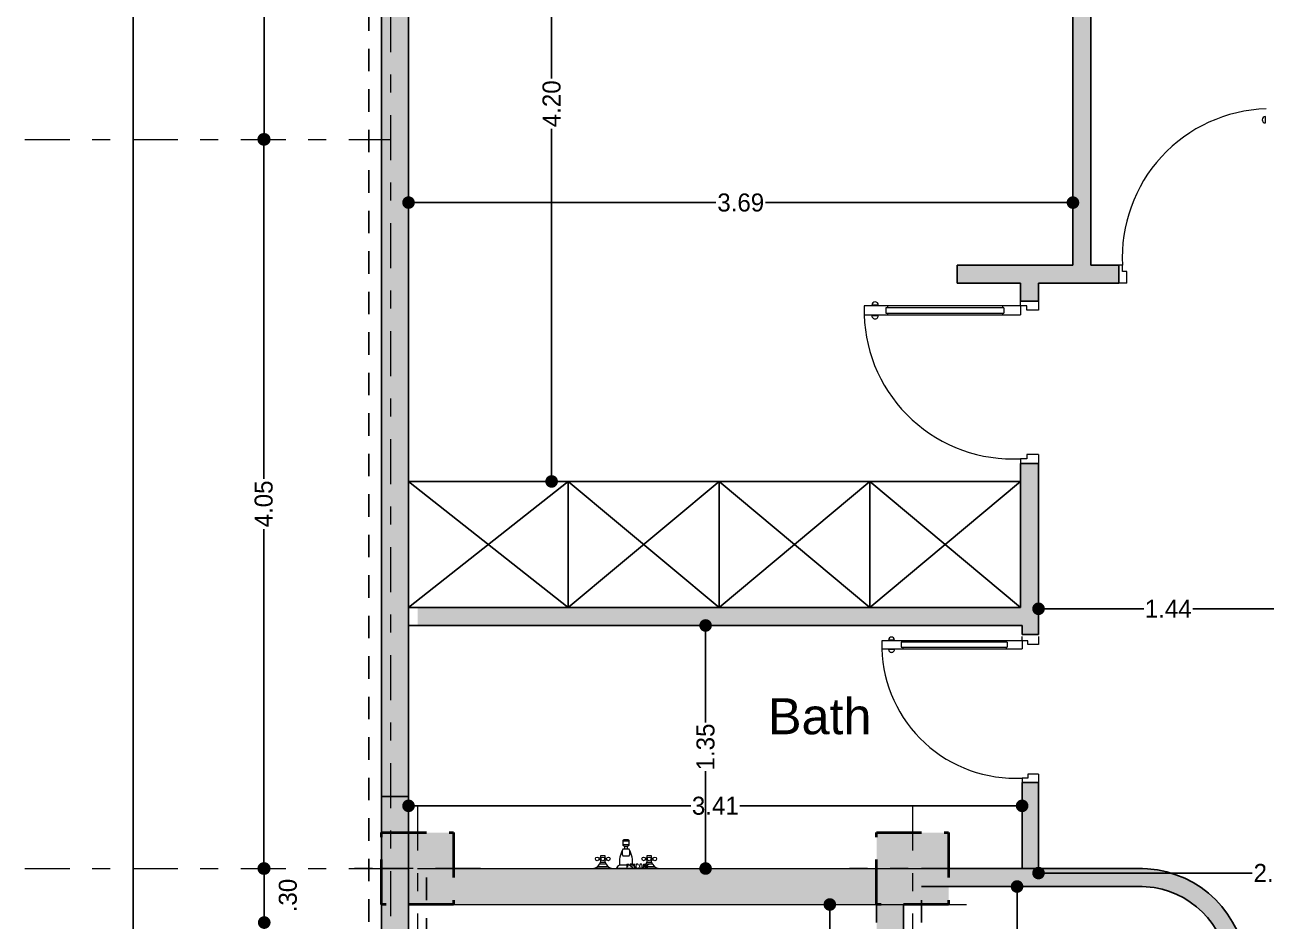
# Model space of a CAD drawing. Header units: inches. Extents: x 555 to 673, y 44 to 86.
# Drawn here: x 650.98 to 657.88, y 70.32 to 75.3 of the extents above; entities that cross this region are included whole.
import ezdxf

# ---------------------------------------------------------------- set-up
doc = ezdxf.new("R2010")
doc.units = ezdxf.units.IN
doc.header["$MEASUREMENT"] = 0
doc.linetypes.add('DASHDOT2', pattern=[0.5, 0.25, -0.125, 0, -0.125])
doc.linetypes.add('HIDDEN2', pattern=[0.1875, 0.125, -0.0625])
for name, color, linetype, lineweight in [('ax', 252, 'DASHDOT2', 0), ('column', 173, 'Continuous', 35), ('cul', 173, 'Continuous', 35), ('dim', 142, 'Continuous', 5), ('door', 17, 'Continuous', 0), ('MUEBLE', 136, 'Continuous', 0)]:
    doc.layers.add(name, color=color, linetype=linetype, lineweight=lineweight)
doc.layers.add('text', color=252, linetype='Continuous')
doc.styles.add('ATTR', font='romans.shx', dxfattribs={"width": 0.8, "height": 0.7})
doc.styles.add('Roman', font='BOD_CR.TTF')
doc.styles.get("Standard").update_dxf_attribs({"font": 'arial.ttf'})
doc.dimstyles.new('Dakheli', dxfattribs={"dimtxt": 0.1, "dimasz": 0.07, "dimexe": 0, "dimexo": 0.2135, "dimgap": 0.05, "dimtad": 0, "dimzin": 4, "dimdsep": 46, "dimtxsty": 'Roman', "dimblk": 'DOT', "dimcen": 0.092, "dimse1": 1, "dimse2": 1, "dimclrd": 251, "dimclre": 252, "dimclrt": 1, "dimadec": 0, "dimazin": 0, "dimtfac": 1, "dimtmove": 2, "dimatfit": 3, "dimldrblk": 'ORIGIN2', "dimfxl": 1, "dimfxlon": 1, "dimtolj": 1, "dimtzin": 0, "dimarcsym": 0})

# ---------------------------------------------------------------- blocks, each defined once
blk = doc.blocks.new('c40')
at = {"layer": 'cul', "linetype": 'DASHDOT2', "lineweight": 9}
h = blk.add_hatch(color=253, dxfattribs=at)
h.set_gradient(color1=(173, 173, 173), color2=(173, 173, 173), one_color=1, tint=0.6800000071525574, name='SPHERICAL')
h.paths.add_polyline_path([(0, 0.4), (-0.3999999999999986, 0.4), (-0.3999999999999986, 0), (0, 0)])
at = {"layer": 'cul', "color": 7, "linetype": 'DASHDOT2', "lineweight": 9}
for p, q in [((-0.2000000000000028, -0.15), (-0.2000000000000028, 0.55)), ((-0.5499999999999972, 0.2), (0.1499999999999986, 0.2))]:
    blk.add_line(p, q, dxfattribs=at)
at = {"layer": 'cul', "color": 7, "linetype": 'DASHDOT2'}
blk.add_lwpolyline([(0, 0.4), (-0.3999999999999986, 0.4), (-0.3999999999999986, 0), (0, 0)], close=True, dxfattribs=at)
blk = doc.blocks.new('_Dot')
at = {"color": 0, "linetype": 'ByBlock', "lineweight": -2}
blk.add_line((-0.5, 0), (-1, 0), dxfattribs=at)
at = {"color": 0, "linetype": 'ByBlock', "const_width": 0.5}
blk.add_lwpolyline([(-0.25, 0, 1), (0.25, 0, 1)], format="xyb", close=True, dxfattribs=at)
blk = doc.blocks.new('*D114')
at = {"layer": 'Defpoints', "color": 0, "transparency": 16777216}
for p in [(653.1118643836978, 74.31588059912649), (653.1118643836978, 74.22068061657083), (656.8032021026759, 74.22068061657083)]:
    blk.add_point(p, dxfattribs=at)
at = {"layer": 'dim', "color": 251, "lineweight": -2, "transparency": 16777216}
for p, q in [((653.1818643836978, 74.31588059912649), (654.8194560289552, 74.31588059912649)), ((656.7332021026759, 74.31588059912649), (655.0956104574185, 74.31588059912649))]:
    blk.add_line(p, q, dxfattribs=at)
at = {"layer": 'dim', "color": 251, "lineweight": -2, "transparency": 16777216, "xscale": 0.07, "yscale": 0.07, "zscale": 0.07, "rotation": 180}
blk.add_blockref('_Dot', (653.1118643836978, 74.31588059912649), dxfattribs=at)
at = {"layer": 'dim', "color": 251, "lineweight": -2, "transparency": 16777216, "xscale": 0.07, "yscale": 0.07, "zscale": 0.07}
blk.add_blockref('_Dot', (656.8032021026759, 74.31588059912649), dxfattribs=at)
at = {"layer": 'dim', "color": 1, "transparency": 16777216, "insert": (654.9575332431868, 74.31588059912649), "char_height": 0.1, "attachment_point": 5, "style": 'Roman'}
blk.add_mtext('\\A1;3.69', dxfattribs=at)
blk = doc.blocks.new('_Origin2')
at = {"color": 0, "linetype": 'ByBlock', "lineweight": -2}
blk.add_line((-0.5, 0), (-1, 0), dxfattribs=at)
for radius in [0.5, 0.25]:
    blk.add_circle((0, 0), radius, dxfattribs=at)
blk = doc.blocks.new('*D115')
at = {"layer": 'Defpoints', "color": 0, "transparency": 16777216}
for p in [(653.9068907215515, 76.96264098650084), (655.5618643836981, 76.96264098650084), (654.836857442258, 72.76696151374986)]:
    blk.add_point(p, dxfattribs=at)
at = {"layer": 'dim', "color": 251, "lineweight": -2, "transparency": 16777216}
for p, q in [((653.9068907215515, 76.89264098650085), (653.9068907215515, 75.00458171946676)), ((653.9068907215515, 72.83696151374986), (653.9068907215515, 74.72502078078395))]:
    blk.add_line(p, q, dxfattribs=at)
at = {"layer": 'dim', "color": 251, "lineweight": -2, "transparency": 16777216, "xscale": 0.07, "yscale": 0.07, "zscale": 0.07}
for p, rotation in [((653.9068907215515, 76.96264098650084), 90), ((653.9068907215515, 72.76696151374986), 270)]:
    blk.add_blockref('_Dot', p, dxfattribs=dict(at, rotation=rotation))
at = {"layer": 'dim', "color": 1, "transparency": 16777216, "insert": (653.9068907215513, 74.86480125012515), "char_height": 0.1, "attachment_point": 5, "rotation": 90, "style": 'Roman'}
blk.add_mtext('\\A1;4.20', dxfattribs=at)
blk = doc.blocks.new('*D135')
at = {"layer": 'Defpoints', "color": 0, "transparency": 16777216}
for p in [(656.6118505007018, 70.85614026738796), (659.261864383698, 70.59160512649115), (659.261864383698, 70.56677466344)]:
    blk.add_point(p, dxfattribs=at)
at = {"layer": 'dim', "color": 251, "lineweight": -2, "transparency": 16777216}
for p, q in [((656.6818505007018, 70.59160512649115), (657.7984017268327, 70.59160512649115)), ((659.1918643836979, 70.59160512649115), (658.075313157567, 70.59160512649115))]:
    blk.add_line(p, q, dxfattribs=at)
at = {"layer": 'dim', "color": 251, "lineweight": -2, "transparency": 16777216, "xscale": 0.07, "yscale": 0.07, "zscale": 0.07, "rotation": 180}
blk.add_blockref('_Dot', (656.6118505007018, 70.59160512649115), dxfattribs=at)
at = {"layer": 'dim', "color": 251, "lineweight": -2, "transparency": 16777216, "xscale": 0.07, "yscale": 0.07, "zscale": 0.07}
blk.add_blockref('_Dot', (659.261864383698, 70.59160512649115), dxfattribs=at)
at = {"layer": 'dim', "color": 1, "transparency": 16777216, "insert": (657.9368574421998, 70.59160512649115), "char_height": 0.1, "attachment_point": 5, "style": 'Roman'}
blk.add_mtext('\\A1;2.65', dxfattribs=at)
blk = doc.blocks.new('*D136')
at = {"layer": 'Defpoints', "color": 0, "transparency": 16777216}
for p in [(656.6118519308305, 72.05966646028983), (658.0532021026762, 72.05966646028985), (658.0532021026762, 72.05966625830258)]:
    blk.add_point(p, dxfattribs=at)
at = {"layer": 'dim', "color": 251, "lineweight": -2, "transparency": 16777216}
for p, q in [((656.6818519308306, 72.05966625830258), (657.1964180084263, 72.05966625830258)), ((657.983202102676, 72.05966625830258), (657.4686360250804, 72.05966625830258))]:
    blk.add_line(p, q, dxfattribs=at)
at = {"layer": 'dim', "color": 251, "lineweight": -2, "transparency": 16777216, "xscale": 0.07, "yscale": 0.07, "zscale": 0.07, "rotation": 180}
blk.add_blockref('_Dot', (656.6118519308305, 72.05966625830258), dxfattribs=at)
at = {"layer": 'dim', "color": 251, "lineweight": -2, "transparency": 16777216, "xscale": 0.07, "yscale": 0.07, "zscale": 0.07}
blk.add_blockref('_Dot', (658.0532021026762, 72.05966625830258), dxfattribs=at)
at = {"layer": 'dim', "color": 1, "transparency": 16777216, "insert": (657.3325270167534, 72.05966625830258), "char_height": 0.1, "attachment_point": 5, "style": 'Roman'}
blk.add_mtext('\\A1;1.44', dxfattribs=at)
blk = doc.blocks.new('*D117')
at = {"layer": 'Defpoints', "color": 0, "transparency": 16777216}
for p in [(655.4524267860513, 70.41677466344007), (655.487767538618, 70.41677466344007), (655.4877675386181, 69.01677466344)]:
    blk.add_point(p, dxfattribs=at)
at = {"layer": 'dim', "color": 251, "lineweight": -2, "transparency": 16777216}
for p, q in [((655.4524267860513, 70.34677466344007), (655.4524267860513, 69.85167246813344)), ((655.4524267860513, 69.08677466344001), (655.4524267860513, 69.58187685874663))]:
    blk.add_line(p, q, dxfattribs=at)
at = {"layer": 'dim', "color": 251, "lineweight": -2, "transparency": 16777216, "xscale": 0.07, "yscale": 0.07, "zscale": 0.07}
for p, rotation in [((655.4524267860513, 70.41677466344007), 90), ((655.4524267860513, 69.01677466344), 270)]:
    blk.add_blockref('_Dot', p, dxfattribs=dict(at, rotation=rotation))
at = {"layer": 'dim', "color": 1, "transparency": 16777216, "insert": (655.4524267860512, 69.71677466343984), "char_height": 0.1, "attachment_point": 5, "rotation": 90, "style": 'Roman'}
blk.add_mtext('\\A1;1.40', dxfattribs=at)
blk = doc.blocks.new('*D126')
at = {"layer": 'Defpoints', "color": 0, "transparency": 16777216}
for p in [(656.492599117872, 70.51677466344003), (656.5749445650403, 70.51677466344003), (656.591634643579, 68.51677466343995)]:
    blk.add_point(p, dxfattribs=at)
at = {"layer": 'dim', "color": 251, "lineweight": -2, "transparency": 16777216}
for p, q in [((656.492599117872, 70.44677466344004), (656.492599117872, 69.65492757789873)), ((656.492599117872, 68.58677466343994), (656.492599117872, 69.37862174898125))]:
    blk.add_line(p, q, dxfattribs=at)
at = {"layer": 'dim', "color": 251, "lineweight": -2, "transparency": 16777216, "xscale": 0.07, "yscale": 0.07, "zscale": 0.07}
for p, rotation in [((656.492599117872, 70.51677466344003), 90), ((656.492599117872, 68.51677466343995), 270)]:
    blk.add_blockref('_Dot', p, dxfattribs=dict(at, rotation=rotation))
at = {"layer": 'dim', "color": 1, "transparency": 16777216, "insert": (656.4925991178719, 69.51677466343979), "char_height": 0.1, "attachment_point": 5, "rotation": 90, "style": 'Roman'}
blk.add_mtext('\\A1;2.00', dxfattribs=at)
blk = doc.blocks.new('*D76')
at = {"layer": 'Defpoints', "color": 0, "transparency": 16777216}
for p in [(654.7487851135286, 71.96696151374984), (654.7622721686064, 71.96696151374984), (654.7487851135286, 70.61677466343994)]:
    blk.add_point(p, dxfattribs=at)
at = {"layer": 'dim', "color": 251, "lineweight": -2, "transparency": 16777216}
for p, q in [((654.7622721686064, 71.89696151374984), (654.7622721686064, 71.42706869419669)), ((654.7622721686064, 70.68677466343993), (654.7622721686064, 71.15666748299307))]:
    blk.add_line(p, q, dxfattribs=at)
at = {"layer": 'dim', "color": 251, "lineweight": -2, "transparency": 16777216, "xscale": 0.07, "yscale": 0.07, "zscale": 0.07}
for p, rotation in [((654.7622721686064, 71.96696151374984), 90), ((654.7622721686064, 70.61677466343994), 270)]:
    blk.add_blockref('_Dot', p, dxfattribs=dict(at, rotation=rotation))
at = {"layer": 'dim', "color": 1, "transparency": 16777216, "insert": (654.7622721686062, 71.29186808859468), "char_height": 0.1, "attachment_point": 5, "rotation": 90, "style": 'Roman'}
blk.add_mtext('\\A1;1.35', dxfattribs=at)
blk = doc.blocks.new('*D127')
at = {"layer": 'Defpoints', "color": 0, "transparency": 16777216}
for p in [(653.1118643836979, 70.96494951326102), (653.1118643836979, 70.94625830868816), (656.5206747035865, 70.94625830868816)]:
    blk.add_point(p, dxfattribs=at)
at = {"layer": 'dim', "color": 251, "lineweight": -2, "transparency": 16777216}
for p, q in [((653.1818643836979, 70.96494951326102), (654.6799712847474, 70.96494951326102)), ((656.4506747035864, 70.96494951326102), (654.9525678025369, 70.96494951326102))]:
    blk.add_line(p, q, dxfattribs=at)
at = {"layer": 'dim', "color": 251, "lineweight": -2, "transparency": 16777216, "xscale": 0.07, "yscale": 0.07, "zscale": 0.07, "rotation": 180}
blk.add_blockref('_Dot', (653.1118643836979, 70.96494951326102), dxfattribs=at)
at = {"layer": 'dim', "color": 251, "lineweight": -2, "transparency": 16777216, "xscale": 0.07, "yscale": 0.07, "zscale": 0.07}
blk.add_blockref('_Dot', (656.5206747035865, 70.96494951326102), dxfattribs=at)
at = {"layer": 'dim', "color": 1, "transparency": 16777216, "insert": (654.8162695436421, 70.96494951326102), "char_height": 0.1, "attachment_point": 5, "style": 'Roman'}
blk.add_mtext('\\A1;3.41', dxfattribs=at)
blk = doc.blocks.new('*D88')
at = {"layer": 'Defpoints', "color": 0, "transparency": 16777216}
for p in [(652.31066623945, 76.91150833567423), (652.3103849071642, 74.66721122972734), (652.3106356713183, 74.66721122972734)]:
    blk.add_point(p, dxfattribs=at)
at = {"layer": 'dim', "color": 251, "lineweight": -2, "transparency": 16777216}
for p, q in [((652.3103849071642, 76.84150833567423), (652.3103849071642, 75.92872390079316)), ((652.3103849071642, 74.73721122972735), (652.3103849071642, 75.64999566460844))]:
    blk.add_line(p, q, dxfattribs=at)
at = {"layer": 'dim', "color": 251, "lineweight": -2, "transparency": 16777216, "xscale": 0.07, "yscale": 0.07, "zscale": 0.07}
for p, rotation in [((652.3103849071642, 76.91150833567423), 90), ((652.3103849071642, 74.66721122972734), 270)]:
    blk.add_blockref('_Dot', p, dxfattribs=dict(at, rotation=rotation))
at = {"layer": 'dim', "color": 1, "transparency": 16777216, "insert": (652.3103849071641, 75.7893597827006), "char_height": 0.1, "attachment_point": 5, "rotation": 90, "style": 'Roman'}
blk.add_mtext('\\A1;2.24', dxfattribs=at)
blk = doc.blocks.new('*D89')
at = {"layer": 'Defpoints', "color": 0, "transparency": 16777216}
for p in [(652.3106356713183, 74.66721122972734), (652.3073690158432, 70.61672919482677), (652.3106356713183, 70.61672919482677)]:
    blk.add_point(p, dxfattribs=at)
at = {"layer": 'dim', "color": 251, "lineweight": -2, "transparency": 16777216}
for p, q in [((652.3073690158432, 74.59721122972736), (652.3073690158432, 72.78205348252688)), ((652.3073690158432, 70.68672919482675), (652.3073690158432, 72.50188694202724))]:
    blk.add_line(p, q, dxfattribs=at)
at = {"layer": 'dim', "color": 251, "lineweight": -2, "transparency": 16777216, "xscale": 0.07, "yscale": 0.07, "zscale": 0.07}
for p, rotation in [((652.3073690158432, 74.66721122972734), 90), ((652.3073690158432, 70.61672919482677), 270)]:
    blk.add_blockref('_Dot', p, dxfattribs=dict(at, rotation=rotation))
at = {"layer": 'dim', "color": 1, "transparency": 16777216, "insert": (652.307369015843, 72.64197021227686), "char_height": 0.1, "attachment_point": 5, "rotation": 90, "style": 'Roman'}
blk.add_mtext('\\A1;4.05', dxfattribs=at)
blk = doc.blocks.new('*D90')
at = {"layer": 'Defpoints', "color": 0, "transparency": 16777216}
for p in [(651.5815140431293, 79.22073803354397), (652.741864383698, 79.22073803354397), (652.8118643836981, 56.11995821602527)]:
    blk.add_point(p, dxfattribs=at)
at = {"layer": 'dim', "color": 251, "lineweight": -2, "transparency": 16777216}
for p, q in [((651.5815140431293, 79.15073803354397), (651.5815140431293, 67.8346933178202)), ((651.5815140431293, 56.18995821602528), (651.5815140431293, 67.50600293174905))]:
    blk.add_line(p, q, dxfattribs=at)
at = {"layer": 'dim', "color": 251, "lineweight": -2, "transparency": 16777216, "xscale": 0.07, "yscale": 0.07, "zscale": 0.07}
for p, rotation in [((651.5815140431293, 79.22073803354397), 90), ((651.5815140431293, 56.11995821602527), 270)]:
    blk.add_blockref('_Dot', p, dxfattribs=dict(at, rotation=rotation))
at = {"layer": 'dim', "color": 1, "transparency": 16777216, "insert": (651.5815140431292, 67.67034812478443), "char_height": 0.1, "attachment_point": 5, "rotation": 90, "style": 'Roman'}
blk.add_mtext('\\A1;23.10', dxfattribs=at)
blk = doc.blocks.new('*D99')
at = {"layer": 'Defpoints', "color": 0, "transparency": 16777216}
for p in [(652.3103766946068, 70.61677466343994), (652.2221431375895, 70.31677466344009), (652.3103766946095, 70.31677466344009)]:
    blk.add_point(p, dxfattribs=at)
at = {"layer": 'dim', "color": 251, "lineweight": -2, "transparency": 16777216}
blk.add_line((652.3103766946095, 70.54677466343995), (652.3103766946095, 70.38677466344008), dxfattribs=at)
at = {"layer": 'dim', "color": 251, "lineweight": -2, "transparency": 16777216, "xscale": 0.07, "yscale": 0.07, "zscale": 0.07}
for p, rotation in [((652.3103766946095, 70.61677466343994), 90), ((652.3103766946095, 70.31677466344009), 270)]:
    blk.add_blockref('_Dot', p, dxfattribs=dict(at, rotation=rotation))
at = {"layer": 'dim', "color": 1, "transparency": 16777216, "insert": (652.4416446345246, 70.46677466343988), "char_height": 0.1, "attachment_point": 5, "rotation": 90, "style": 'Roman'}
blk.add_mtext('\\A1;.30', dxfattribs=at)
blk = doc.blocks.new('*D100')
at = {"layer": 'Defpoints', "color": 0, "transparency": 16777216}
for p in [(652.3103766946075, 70.31677466344014), (652.2475863735845, 64.7167746634401), (652.310066327188, 64.7167746634401)]:
    blk.add_point(p, dxfattribs=at)
at = {"layer": 'dim', "color": 251, "lineweight": -2, "transparency": 16777216}
for p, q in [((652.310066327188, 70.24677466344015), (652.310066327188, 67.65485187767177)), ((652.310066327188, 64.78677466344008), (652.310066327188, 67.37869744920849))]:
    blk.add_line(p, q, dxfattribs=at)
at = {"layer": 'dim', "color": 251, "lineweight": -2, "transparency": 16777216, "xscale": 0.07, "yscale": 0.07, "zscale": 0.07}
for p, rotation in [((652.310066327188, 70.31677466344014), 90), ((652.310066327188, 64.7167746634401), 270)]:
    blk.add_blockref('_Dot', p, dxfattribs=dict(at, rotation=rotation))
at = {"layer": 'dim', "color": 1, "transparency": 16777216, "insert": (652.3100663271878, 67.51677466343993), "char_height": 0.1, "attachment_point": 5, "rotation": 90, "style": 'Roman'}
blk.add_mtext('\\A1;5.60', dxfattribs=at)

msp = doc.modelspace()

# ---------------------------------------------------------------- hatches: boundary and pattern name
h = msp.add_hatch(color=256)
h.dxf.hatch_style = 1
edge = h.paths.add_edge_path()
edge.add_line((657.189172881914, 70.61677466344001), (656.1118643836979, 70.61677466343998))
edge.add_line((656.1118643836979, 70.61677466343998), (656.1118643836979, 70.51677466344002))
edge.add_line((656.1118643836979, 70.51677466344002), (657.1642904471677, 70.51677466343999))
edge.add_arc((657.176157596775, 70.02389162083978), 0.4930258846375553, 9.8848544415103, 91.37924454104888, ccw=False)
edge.add_line((657.661864383698, 70.10852872889313), (657.661864383698, 69.41677466343992))
edge.add_line((657.661864383698, 69.41677466343992), (657.761864383703, 69.41677466343992))
edge.add_line((657.761864383703, 69.41677466343992), (657.761864383703, 69.42742707005027))
edge.add_line((657.761864383703, 69.42742707005027), (657.7618643836979, 70.11677466344))
edge.add_arc((657.176157596775, 70.02389162083979), 0.5930258846375658, 9.011088648704686, 88.74241444328445)
h.paths.add_polyline_path([(655.7118643836978, 70.61677466344005), (655.561864383698, 70.61677466344005), (653.361864383698, 70.61677466343991), (653.361864383698, 70.41677466343992), (655.7118643836978, 70.41677466344001)])
h.paths.add_polyline_path([(655.8618643836978, 70.21677466344002), (655.8618643836978, 70.41677466344005), (655.7118643836978, 70.41677466344005), (655.7118643836978, 66.03266086901426), (655.8618643836979, 66.03266086901426), (655.8618643836979, 66.3252797618872), (655.8618643836979, 66.61677466343993), (656.2618643836978, 66.61677466343994), (656.2618643836978, 66.76677466343992), (655.8618643836979, 66.7667746634399), (655.8618643836978, 68.36677466343993), (655.9118643836982, 68.36677466343993), (655.9118643836982, 68.51677466343992), (655.8618643836978, 68.51677466343992)])
h.paths.add_polyline_path([(653.1118643836978, 70.4167746634399), (652.9618643836978, 70.4167746634399), (652.9618643836978, 65.4167746634401), (653.1118643836978, 65.4167746634401)])
h.paths.add_polyline_path([(657.7618643836979, 68.61677466343991), (657.661864383698, 68.61677466343991), (657.661864383698, 68.51677466343992), (655.9618643836978, 68.51677466343992), (655.9618643836978, 68.36677466343993), (657.6118643836979, 68.36677466343993), (657.6118643836979, 66.76677466343992), (657.2118643836978, 66.7667746634399), (657.2118643836978, 66.61677466343993), (657.6118643836979, 66.61677466343993), (657.6118643836979, 66.21677466344006), (657.7618643836979, 66.21677466344006), (657.7618643836979, 67.0167746634399)])
h.paths.add_polyline_path([(657.747093761122, 65.01677466344009), (657.6118643836979, 65.01677466344009), (657.6118643836979, 64.9167746634401), (656.1118643836979, 64.9167746634401), (656.1118643836979, 64.76677466344003), (657.747093761122, 64.76677466344003)])
h.paths.add_polyline_path([(655.7118643836978, 64.9167746634401), (653.361864383698, 64.9167746634401), (653.361864383698, 64.76677466344003), (653.7317877066708, 64.76677466344003), (655.7118643836978, 64.76677466344003)])
h.paths.add_polyline_path([(653.1118643836979, 65.4167746634401), (652.9618643836978, 65.4167746634401), (652.9618643836978, 65.01677466344009), (653.1118643836978, 65.01677466344009)])
h.paths.add_polyline_path([(653.1118643836979, 76.71264098650079), (652.9618643836978, 76.71264098650079), (652.9618643836978, 71.01677466343992), (653.1118643836979, 71.01677466343992)])
h.paths.add_polyline_path([(653.1118643836979, 71.01677466343992), (652.9618643836978, 71.01677466343992), (652.9618643836978, 70.8167746634399), (653.1118643836979, 70.8167746634399)])
h.paths.add_polyline_path([(657.0575176563322, 73.96827125122418), (656.9032021026763, 73.9682712512242), (656.9032021026762, 74.66702894027286), (656.8032021026759, 74.66703304351942), (656.8032021026759, 73.96827125122418), (656.159159805285, 73.9682712512242), (656.159159805285, 73.86823218668083), (656.5118505008232, 73.86823218668083), (656.5118505008232, 73.76833518163635), (656.6118643837038, 73.76833518163635), (656.6118643837038, 73.86823218668083), (657.0575176563322, 73.86823218668081)])
h.paths.add_polyline_path([(656.9032021026759, 76.91132604372302), (656.8032021026758, 76.91133014696958), (656.8032021026759, 74.66703304351942), (656.9032021026762, 74.66702894027286)])
edge = h.paths.add_edge_path()
edge.add_line((656.9032021026759, 77.11264098650082), (656.0939724357399, 77.1126409865008))
edge.add_arc((656.0778971214814, 77.11383813734415), 0.0161198293617292, 184.259033887803, 355.74096611219704, ccw=False)
edge.add_line((656.0618218072229, 77.1126409865008), (655.9118643836982, 77.1126409865008))
edge.add_line((655.9118643836982, 77.1126409865008), (655.9118643836982, 76.96264098650082))
edge.add_line((655.9118643836982, 76.96264098650082), (656.8032021026758, 76.96264098650084))
edge.add_line((656.8032021026758, 76.96264098650084), (656.8032021026758, 76.91133014696958))
edge.add_line((656.8032021026758, 76.91133014696958), (656.9032021026759, 76.91132604372301))
edge.add_line((656.9032021026759, 76.91132604372301), (656.9032021026759, 77.11264098650082))
h.paths.add_polyline_path([(655.8591598052792, 77.60832034287375), (655.8591598052792, 78.4219836352627), (655.7091598052793, 78.42198363526269), (655.7091598052793, 77.60832034287375), (655.7091598052793, 77.11471613576016), (655.7118643836978, 77.1126409865008), (655.8591598052792, 77.1126409865008)])
h.paths.add_polyline_path([(658.5303150656716, 79.70472277944475), (658.5303150656716, 79.85568898451034), (656.0922162305613, 79.57851429541552), (655.9149012468488, 79.55835674278131), (655.9149012468488, 79.53562045752315), (656.1149012468488, 79.53562045752317), (656.1149012468488, 79.43012703105816)])
h.paths.add_polyline_path([(661.6990451005062, 80.06495910357675), (661.6990451005062, 80.0953579218594), (660.6385037998997, 80.0953579218594), (658.5303150656716, 79.85568898451034), (658.5303150656716, 79.70472277944474)])
h.paths.add_polyline_path([(663.701352352813, 80.44355713477603), (663.4334904952866, 80.41310532289248), (662.5690556240003, 80.31483224911831), (662.5690556240003, 80.16386604405272), (663.6959896684702, 80.29198127420999)])
h.paths.add_polyline_path([(662.375980121247, 80.29288250627901), (662.169681663753, 80.2694295149592), (662.169681663753, 80.11846330989361), (662.375980121247, 80.14191630121343)])
h.paths.add_polyline_path([(662.0391328221399, 80.25458810079473), (661.6990451005062, 80.21592530864237), (661.6990451005062, 80.0953579218594), (661.966440812884, 80.0953579218594), (662.0391328221399, 80.10362189572913)])
h.paths.add_polyline_path([(661.6990451005062, 80.21592530864237), (660.6385037998997, 80.0953579218594), (661.6990451005062, 80.0953579218594)])
h.paths.add_polyline_path([(662.169681663753, 80.2694295149592), (662.0391328221399, 80.25458810079473), (662.0391328221399, 80.10362189572913), (662.169681663753, 80.11846330989361)])
h.paths.add_polyline_path([(656.6118505007018, 70.81569660369405), (656.5206747035865, 70.81569660369405), (656.5206747035865, 70.61677466344), (656.6118505007018, 70.61677466344)])
h.paths.add_polyline_path([(656.6118505007018, 71.09550587133593), (656.5206747035865, 71.09550587133593), (656.5206747035865, 70.81569660369405), (656.6118505007018, 70.81569660369405)])
h.paths.add_polyline_path([(656.611864383698, 72.86696151374977), (656.5118505008174, 72.86696151374977), (656.5118505008174, 72.06696151374985), (655.9118643836982, 72.06696151374985), (655.9118643836982, 71.96696151374978), (656.5206747035863, 71.96696151374977), (656.5206747035865, 71.91695400956868), (656.6118505007018, 71.91695400956868), (656.6118505007018, 71.9669540095687)])
h.paths.add_polyline_path([(655.9118643836982, 72.06696151374985), (653.161864383698, 72.06696151374982), (653.161864383698, 71.96696151374982), (655.9118643836982, 71.96696151374978)])
h = msp.add_hatch(color=256)
h.dxf.hatch_style = 1
h.paths.add_polyline_path([(663.0172699122638, 70.21677466343998), (662.8684344245205, 70.21677466343998), (662.8684344245205, 66.72158088246724), (663.0157335836194, 66.72158088246724)])
h.paths.add_polyline_path([(663.3430714392197, 72.3882630595285), (663.1930714392197, 72.38826305952851), (663.1930714392197, 71.7662824748865), (658.1533340502617, 71.7662824748863), (658.1533340502617, 71.81628247488628), (658.0532021026763, 71.81628247488628), (658.0532021026763, 71.66696151374978), (659.2618999768765, 71.66678895420027), (659.2618928518318, 71.61688139256553), (659.3617462230033, 71.61688139256553), (659.3617630955536, 71.66677469725886), (663.3430714392197, 71.66620630644024), (663.3430714392197, 71.7662824748865)])
h.paths.add_polyline_path([(663.1930714392198, 74.766796456333), (663.1930714392198, 74.38826305952847), (663.3430714392197, 74.38826305952848), (663.3430714392197, 74.8667964563329), (663.3430714392197, 75.41910155344601), (663.1930714392197, 75.41910155344603), (663.1930714392198, 74.8667964563329), (658.0532021026761, 74.86679645633275), (658.0532021026763, 72.86679645633274), (658.0532021026763, 72.71679645633272), (658.153334050261, 72.71679645633276), (658.153334050261, 72.76679645633274), (658.8533340502615, 72.76679645633283), (658.8533340502615, 72.81411740672527), (658.8533340502615, 72.84045693152903), (658.8344495670524, 72.86679645633284), (658.1533340502614, 72.86679645633275), (658.1533340502613, 74.76679645633274)])
h.paths.add_polyline_path([(653.5940180551587, 68.65361043646283), (654.0188098795343, 68.65361043646283), (654.0188098795343, 69.07199802162557), (653.5940180551587, 69.07199802162557)], flags=9)
h.paths.add_polyline_path([(654.2958651406999, 68.81970051973308), (654.6263647621988, 68.81970051973308), (654.6263647621988, 69.23808810489584), (654.2958651406999, 69.23808810489584)], flags=9)
h.paths.add_polyline_path([(654.8940180551587, 68.65361043646283), (655.3188098795343, 68.65361043646283), (655.3188098795343, 69.07199802162557), (654.8940180551587, 69.07199802162557)], flags=9)
h.paths.add_polyline_path([(655.607445334513, 69.19892833490091), (655.607445334513, 69.62372015927637), (655.1890577493502, 69.62372015927637), (655.1890577493502, 69.19892833490091)], flags=9)
h.paths.add_polyline_path([(654.2298566160341, 65.39892833490092), (654.2298566160341, 65.8237201592764), (653.8114690308714, 65.8237201592764), (653.8114690308714, 65.39892833490092)], flags=9)
h.paths.add_polyline_path([(657.436632059965, 65.54892833490094), (657.436632059965, 65.97372015927641), (657.0182444748021, 65.97372015927641), (657.0182444748021, 65.54892833490094)], flags=9)
h.paths.add_polyline_path([(656.5184730135237, 66.08387930768583), (656.9432648378993, 66.08387930768583), (656.9432648378993, 66.5022668928486), (656.5184730135237, 66.5022668928486)], flags=9)
h.paths.add_polyline_path([(657.4360357427817, 67.34892833490083), (657.4360357427817, 67.77372015927631), (657.017648157619, 67.77372015927631), (657.017648157619, 67.34892833490083)], flags=9)
h.paths.add_polyline_path([(656.5684730135237, 67.74614491379613), (656.9932648378993, 67.74614491379613), (656.9932648378993, 68.16453249895889), (656.5684730135237, 68.16453249895889)], flags=9)
h.paths.add_polyline_path([(657.9474472225673, 60.30603865774918), (657.9474472225673, 60.73083048212466), (657.5290596374045, 60.73083048212466), (657.5290596374045, 60.30603865774918)], flags=9)
h.paths.add_polyline_path([(659.2811430348794, 76.20467306496252), (659.2811430348794, 76.629464889338), (658.8627554497166, 76.629464889338), (658.8627554497166, 76.20467306496252)], flags=9)
h.paths.add_polyline_path([(659.8356727285556, 77.47302667298764), (660.2604645529312, 77.47302667298764), (660.2604645529312, 77.89141425815042), (659.8356727285556, 77.89141425815042)], flags=9)
h.paths.add_polyline_path([(660.2114395558262, 73.05441607423933), (660.2114395558262, 73.4792078986148), (659.7930519706636, 73.4792078986148), (659.7930519706636, 73.05441607423933)], flags=25)
h.paths.add_polyline_path([(660.8119650460274, 73.59895018306533), (661.236756870403, 73.59895018306533), (661.236756870403, 74.01733776822807), (660.8119650460274, 74.01733776822807)], flags=25)
h.paths.add_polyline_path([(654.7454098518169, 73.83476854158232), (655.1702016761923, 73.83476854158232), (655.1702016761923, 74.25315612674508), (654.7454098518169, 74.25315612674508)], flags=9)
h.paths.add_polyline_path([(654.1132911757506, 74.50574371795263), (654.1132911757506, 74.9305355423281), (653.694903590588, 74.9305355423281), (653.694903590588, 74.50574371795263)], flags=9)
h.paths.add_polyline_path([(654.793201168791, 70.77347671842068), (654.793201168791, 71.19826854279616), (654.3748135836283, 71.19826854279616), (654.3748135836283, 70.77347671842068)], flags=9)
h.paths.add_polyline_path([(660.2208124247397, 70.77322854562381), (660.2208124247397, 71.19802036999928), (659.802424839577, 71.19802036999928), (659.802424839577, 70.77322854562381)], flags=9)
h.paths.add_polyline_path([(660.2573909181557, 68.80478753247849), (660.2573909181557, 69.22957935685398), (659.8390033329929, 69.22957935685398), (659.8390033329929, 68.80478753247849)], flags=9)
h.paths.add_polyline_path([(659.902131259913, 69.32409742430129), (660.3269230842884, 69.32409742430129), (660.3269230842884, 69.74248500946405), (659.902131259913, 69.74248500946405)], flags=9)
h.paths.add_polyline_path([(660.5406833400044, 66.64892833490092), (660.5406833400044, 67.07372015927639), (660.1222957548416, 67.07372015927639), (660.1222957548416, 66.64892833490092)], flags=9)
h.paths.add_polyline_path([(661.0868329670677, 67.13327637132731), (662.1498616164537, 67.13327637132731), (662.1498616164537, 67.54541825400123), (661.0868329670677, 67.54541825400123)], flags=9)
h.paths.add_polyline_path([(660.738275766536, 71.24193939019538), (661.8322730380231, 71.24193939019538), (661.8322730380231, 71.65408127286932), (660.738275766536, 71.65408127286932)], flags=9)
h.paths.add_polyline_path([(656.2121966350463, 69.6248228066146), (657.0111052298621, 69.6248228066146), (657.0111052298621, 70.03696468928854), (656.2121966350463, 70.03696468928854)], flags=9)
h.paths.add_polyline_path([(654.317743690594, 70.31054438380275), (654.4555218745714, 70.31054438380275), (654.4555218745714, 70.34792606162607), (654.317743690594, 70.34792606162607)], flags=9)
h.paths.add_polyline_path([(660.8225497051408, 72.02139936827818), (662.0562468402022, 72.02139936827818), (662.0562468402022, 72.43354125095212), (660.8225497051408, 72.43354125095212)], flags=9)
h.paths.add_polyline_path([(659.9964889930125, 77.22280292042366), (661.5095858552224, 77.22280292042366), (661.5095858552224, 77.6349448030976), (659.9964889930125, 77.6349448030976)], flags=9)
h.paths.add_polyline_path([(662.0646274311874, 52.47135890541874), (667.2485292047209, 52.47135890541874), (667.2485292047209, 53.29564267076662), (662.0646274311874, 53.29564267076662)], flags=9)
h.paths.add_polyline_path([(655.159807964295, 65.31467479304735), (655.5432066031287, 65.31467479304735), (655.5432066031287, 65.60193850532828), (655.159807964295, 65.60193850532828)], flags=9)
h.paths.add_polyline_path([(659.1162217976861, 56.45613721699596), (660.2102190691731, 56.45613721699596), (660.2102190691731, 56.8682790996699), (659.1162217976861, 56.8682790996699)], flags=9)
h.paths.add_polyline_path([(655.4826610659346, 58.8222567624479), (657.0268629758936, 58.8222567624479), (657.0268629758936, 59.23439864512184), (655.4826610659346, 59.23439864512184)], flags=9)
h.paths.add_polyline_path([(654.404490133925, 62.39122790843565), (654.7218161912239, 62.39122790843565), (654.7218161912239, 62.80336979110959), (654.404490133925, 62.80336979110959)], flags=9)
h.paths.add_polyline_path([(659.8506401343391, 59.28056749315974), (660.7427274467537, 59.28056749315974), (660.7427274467537, 59.69270937583367), (659.8506401343391, 59.69270937583367)], flags=9)
h.paths.add_polyline_path([(660.7564441492481, 63.96458105203778), (661.7417101792618, 63.96458105203778), (661.7417101792618, 64.37672293471172), (660.7564441492481, 64.37672293471172)], flags=9)
h.paths.add_polyline_path([(655.0385968249188, 70.57176358586916), (655.7133580800348, 70.57176358586916), (655.7133580800348, 70.9839054685431), (655.0385968249188, 70.9839054685431)], flags=9)

# ---------------------------------------------------------------- linework, layer by layer
at = {"linetype": 'HIDDEN2'}
for p, q in [((652.8918643836979, 79.22073803354391), (652.8918643836978, 56.11995821602519)), ((652.9618643836978, 70.5667746634399), (652.9618643836978, 65.4167746634401)), ((653.2118643836978, 70.5667746634399), (653.2118643836978, 64.9167746634401)), ((655.7118643836978, 64.9167746634401), (655.7118643836978, 70.51677466344)), ((655.9618643836978, 64.9167746634401), (655.9618643836978, 70.51677466344))]:
    msp.add_line(p, q, dxfattribs=at)
for p, q in [((652.9618643836978, 77.1126409865008), (652.9618643836977, 56.11995821602523)), ((652.9618643836978, 77.1126409865008), (652.9618643836978, 62.8426409865009)), ((652.9618643836978, 77.1126409865008), (652.9618643836977, 56.11995821602523)), ((652.9618643836978, 77.1126409865008), (652.9618643836977, 56.11995821602523)), ((656.9032021026759, 77.11264098650082), (656.9032021026763, 73.96827125122422)), ((656.8032021026758, 76.96264098650084), (656.8032021026759, 73.96827125122418)), ((653.1118643836979, 65.06677466344007), (653.1118643836979, 76.71264098650079)), ((652.9618643836982, 67.63264098650086), (652.9618643836978, 74.63264098650085)), ((656.8032021026818, 73.96827125122418), (656.159159805285, 73.9682712512242)), ((656.159159805285, 73.86823218668083), (656.159159805285, 73.9682712512242)), ((657.0575176563322, 73.96827125122418), (656.9032021026819, 73.9682712512242)), ((657.0575176563322, 73.86823218668083), (657.0575176563322, 73.96827125122418)), ((656.159159805285, 73.86823218668083), (656.5118505008232, 73.86823218668083)), ((656.259159805285, 73.86837424617973), (656.259159805285, 73.86823218668083)), ((656.5118505008232, 73.76833518163635), (656.5118505008232, 73.86823218668083)), ((656.6118643837038, 73.86823218668083), (657.0575176563322, 73.86823218668081)), ((656.6118643837038, 73.76833518163635), (656.6118643837038, 73.86823218668083)), ((656.5118505008232, 73.76833518163635), (656.6118643837038, 73.76833518163635)), ((652.961793052754, 73.27264098650076), (652.9618643836978, 73.27264098650076)), ((652.961793052754, 73.22264098650076), (652.9618643836978, 73.22264098650076)), ((652.961793052754, 73.12264098650078), (652.9618643836978, 73.12264098650078)), ((652.961793052754, 73.02264098650076), (652.9618643836978, 73.02264098650076)), ((656.5118505008174, 72.06696151374985), (656.5118505008174, 72.8669615137498)), ((656.611864383698, 72.86696151374977), (656.5118505008174, 72.86696151374977)), ((656.6118505008176, 71.9669615137498), (656.611864383698, 72.86696151374981)), ((654.8368574422577, 72.76696151374983), (653.1118643836979, 72.76696151374983)), ((653.1118643836979, 72.06696151374982), (653.9993609129777, 72.76696151374983)), ((653.1118643836979, 72.7669615137498), (653.9993609129777, 72.06696151374982)), ((653.9993609129777, 72.76696151374983), (653.9993609129777, 72.06696151374982)), ((653.9993609129777, 72.06696151374982), (654.8368574422577, 72.76696151374983)), ((653.9993609129777, 72.76696151374983), (654.8368574422578, 72.06696151374985)), ((654.8368574422577, 72.76696151374983), (656.5118505008174, 72.76696151374983)), ((654.8368574422577, 72.76696151374983), (654.8368574422577, 72.06696151374985)), ((654.8368574422578, 72.06696151374985), (655.6743539715377, 72.76696151374983)), ((654.8368574422577, 72.76696151374983), (655.6743539715377, 72.06696151374985)), ((655.6743539715377, 72.76696151374983), (655.6743539715377, 72.06696151374985)), ((655.6743539715377, 72.06696151374985), (656.5118505008174, 72.76696151374983)), ((655.6743539715377, 72.76696151374983), (656.5118505008174, 72.06696151374985)), ((652.961793052754, 72.22264098650078), (652.9618643836978, 72.22264098650078)), ((653.1118643836979, 72.06696151374982), (656.5118505008174, 72.06696151374985)), ((653.1118643836979, 71.96696151374982), (656.5206747035863, 71.96696151374977)), ((656.5206747035865, 71.91695400956868), (656.5206747035863, 71.96696151374974)), ((656.6118505007018, 71.91695400956868), (656.6118505007018, 71.9669540095687)), ((656.6118505007018, 71.91695400956868), (656.5206747035865, 71.91695400956868)), ((656.5206747035865, 71.09550587133593), (656.5206747035865, 70.61677466343998)), ((656.6118505007069, 71.09550587133593), (656.5206747035842, 71.09550587133593)), ((656.6118505007018, 71.09550587133593), (656.6118505007018, 70.61677466343998)), ((657.1891728819143, 70.61677466344001), (655.9618643836978, 70.61677466343998)), ((657.1880247463822, 70.51677466343999), (655.9618643836978, 70.51677466344002)), ((655.8618643836978, 70.41677466344002), (655.8618643836978, 68.51677466343992))]:
    msp.add_line(p, q)
at = {"lineweight": 5}
for p, q in [((653.161864383698, 70.6167746634399), (656.2118643836981, 70.61677466344004)), ((653.161864383698, 70.4167746634399), (656.2118643836981, 70.41677466344002)), ((655.8618643836978, 70.41677466343994), (655.8618643836978, 68.51677466343992))]:
    msp.add_line(p, q, dxfattribs=at)
for points in [[(653.1118643836979, 71.01677466343992), (652.9618643836978, 71.01677466343992), (652.9618643836978, 76.71264098650079), (653.1118643836979, 76.71264098650079)], [(653.1118643836978, 65.4167746634401), (652.9618643836981, 65.4167746634401), (652.9618643836981, 70.61677466343991), (653.1118643836978, 70.61677466343991)]]:
    msp.add_lwpolyline(points, close=True)
for radius, start in [(0.5930258846375699, 9.011088648707336), (0.4930258846375672, 9.884854441589107)]:
    msp.add_arc((657.176157596775, 70.02389162083976), radius, start, 91.25758555683427)
at = {"layer": 'ax'}
for p, q in [((653.011864383698, 82.00214603618254), (653.011864383698, 56.11995821602524)), ((650.9801385495934, 74.66726582330477), (653.011864383698, 74.66718245658429)), ((650.9801385495937, 70.61677466343991), (652.9618643836978, 70.61677466343991))]:
    msp.add_line(p, q, dxfattribs=at)
at = {"layer": 'door', "lineweight": 9}
for p, q in [((657.872544396762, 74.75818256479761), (657.8725443967616, 74.79437174349067)), ((657.0783046121566, 73.96838481644674), (657.0518284347954, 73.96838481644674)), ((657.0783046121566, 73.93357603570342), (657.0783046121566, 73.96838481644674)), ((657.1019047496776, 73.93357603570342), (657.0783046121566, 73.93357603570342)), ((657.1019047496782, 73.86823218667513), (657.1019047496776, 73.93357603570342)), ((657.1019047496782, 73.86823218667513), (657.0518284347954, 73.86823218667513)), ((655.643132039186, 73.7418555088699), (655.643132039186, 73.69177258288782)), ((656.5116985317419, 73.7418555088772), (655.643132039186, 73.7418555088699)), ((655.7217965139021, 73.7459612645122), (655.685602557496, 73.7459612645122)), ((655.7628641017068, 73.7318389236747), (655.7628641017068, 73.70178916808548)), ((656.4190122411512, 73.73183892367956), (655.7628641017068, 73.7318389236747)), ((655.77334764674, 73.74185550887123), (655.77334764674, 73.7318389236747)), ((656.4115326797751, 73.74185550887557), (656.4115326797751, 73.73183892367922)), ((656.4190122411512, 73.73183892367956), (656.4190122411512, 73.70178916809034)), ((656.5116985317419, 73.7418555088772), (656.5116985317412, 73.76833518163635)), ((656.5116985317395, 73.74185550887688), (656.5116985317395, 73.6917725828943)), ((656.5465119079477, 73.74185550887688), (656.5116985317419, 73.7418555088772)), ((656.5465119079477, 73.71825225565377), (656.5465119079477, 73.74185550887688)), ((656.6118643837038, 73.76833518163635), (656.6118643837038, 73.71825225565426)), ((655.643132039186, 73.69177258288782), (656.5116985317395, 73.6917725828943)), ((655.7217965139029, 73.68766682724667), (655.6856025574968, 73.68766682724635)), ((655.7628641017068, 73.70178916808548), (656.4190122411512, 73.70178916809034)), ((655.77334764674, 73.70178916808548), (655.77334764674, 73.69177258288897)), ((656.4115326797751, 73.70178916808985), (656.4115326797751, 73.6917725828935)), ((656.6118643837038, 73.71825225565426), (656.5465119079477, 73.71825225565377)), ((656.5465119079544, 72.9169254399392), (656.5465119079544, 72.8933221867166)), ((656.6118643837095, 72.9169254399397), (656.5465119079544, 72.9169254399392)), ((656.6118643837095, 72.9169254399397), (656.6118643837095, 72.86684251395747)), ((656.5465119079544, 72.8933221867166), (656.5116985317387, 72.8933221867166)), ((656.5116985317387, 72.8933221867166), (656.5116985317387, 72.86684251395747)), ((655.7407339241615, 71.88234686913069), (655.7407339241615, 71.83731062431907)), ((656.5217780110806, 71.88234686913724), (655.7407339241615, 71.88234686913069)), ((655.8114716550712, 71.88603890214628), (655.7789248369801, 71.88603890214628)), ((655.8484010057816, 71.87333962016945), (655.8484010057816, 71.84631787328252)), ((656.4384313936082, 71.87333962017382), (655.8484010057816, 71.87333962016945)), ((655.8578281606722, 71.88234686913187), (655.8578281606722, 71.87333962016945)), ((656.4317055214551, 71.88234686913577), (656.4317055214551, 71.87333962017352)), ((656.4384313936082, 71.87333962017382), (656.4384313936082, 71.84631787328688)), ((656.5217780110806, 71.88234686913724), (656.5217780110798, 71.90615827794629)), ((656.5217780110785, 71.88234686913695), (656.5217780110785, 71.8373106243249)), ((656.5530833652064, 71.88234686913695), (656.5217780110806, 71.88234686913724)), ((656.5530833652064, 71.86112203313424), (656.5530833652064, 71.88234686913695)), ((656.6118505007018, 71.90615827794629), (656.6118505007018, 71.86112203313466)), ((655.7407339241615, 71.83731062431907), (656.5217780110785, 71.8373106243249)), ((655.811471655072, 71.83361859130451), (655.7789248369808, 71.83361859130422)), ((655.8484010057816, 71.84631787328252), (656.4384313936082, 71.84631787328688)), ((655.8578281606722, 71.84631787328252), (655.8578281606722, 71.8373106243201)), ((656.4317055214551, 71.84631787328644), (656.4317055214551, 71.83731062432418)), ((656.6118505007018, 71.86112203313466), (656.5530833652064, 71.86112203313424)), ((656.5530833652124, 71.11931728014495), (656.5217780110778, 71.11931728014495)), ((656.5217780110778, 71.11931728014495), (656.5217780110778, 71.09550587133593)), ((656.5530833652124, 71.14054211614724), (656.5530833652124, 71.11931728014495)), ((656.6118505007069, 71.1405421161477), (656.5530833652124, 71.14054211614724)), ((656.6118505007069, 71.1405421161477), (656.6118505007069, 71.09550587133593))]:
    msp.add_line(p, q, dxfattribs=at)
for centre, radius, start, end in [((657.902308971616, 74.01207394913939), 0.8251617567013163, 91.78196593358327, 183.0350096899714), ((657.872544396762, 74.77627715414332), 0.0180945893463663, 90.00000000036476, 270.0000000003647), ((655.7036995356991, 73.7459612645122), 0.0180969782028994, 3.63143e-10, 180.0000000003631), ((656.4680036311855, 73.71743533163436), 0.8252706949599065, 181.7819659335752, 273.0350096898737), ((655.7036995357008, 73.68766682724667), 0.0180969782028994, 180.0000000003631, 3.63143e-10), ((655.7951982460257, 71.88603890214628), 0.016273409045387, 3.63143e-10, 180.0000000003631), ((656.4824860927293, 71.86038742768918), 0.7421110553198155, 181.7819659335752, 273.0350096898737), ((655.7951982460272, 71.83361859130451), 0.016273409045387, 180.0000000003631, 3.63143e-10)]:
    msp.add_arc(centre, radius, start, end, dxfattribs=at)
at = {"layer": 'MUEBLE'}
for p, q in [((654.337977265416, 70.76808145462955), (654.302375667489, 70.76808145462955)), ((654.302375667489, 70.75028065566607), (654.337977265416, 70.75028065566607)), ((654.337977265416, 70.72357945722085), (654.302375667489, 70.72357945722085)), ((654.3112760669709, 70.74138025618433), (654.3112760669709, 70.72357945722085)), ((654.3290768659343, 70.72357945722085), (654.3290768659343, 70.74138025618433)), ((654.2225818060552, 70.6256750629217), (654.1596417410803, 70.6256750629217)), ((654.1777700747448, 70.67462726007128), (654.168869675263, 70.67462726007128)), ((654.1777700747448, 70.66572686058953), (654.168869675263, 70.66572686058953)), ((654.174003425684, 70.64347586188516), (654.207956669627, 70.64347586188516)), ((654.2044712731899, 70.67462726007128), (654.2133716726717, 70.67462726007128)), ((654.2044712731899, 70.66572686058953), (654.2133716726717, 70.66572686058953)), ((654.3557780643795, 70.63457546240345), (654.2845748685256, 70.63457546240345)), ((654.302375667489, 70.68797785929388), (654.337977265416, 70.68797785929388)), ((654.4806933910259, 70.6256750629217), (654.4177533260508, 70.6256750629217)), ((654.4358816597153, 70.67462726007128), (654.4269812602334, 70.67462726007128)), ((654.4358816597153, 70.66572686058953), (654.4269812602334, 70.66572686058953)), ((654.4321150106545, 70.64347586188516), (654.4660682545975, 70.64347586188516)), ((654.4625828581604, 70.67462726007128), (654.4714832576421, 70.67462726007128)), ((654.4625828581604, 70.66572686058953), (654.4714832576421, 70.66572686058953)), ((654.2400728711169, 70.61677466343997), (654.1421684768177, 70.61677466343997)), ((654.373578863343, 70.61677466343997), (654.2667740695621, 70.61677466343997)), ((654.4981844560874, 70.61677466343997), (654.4002800617882, 70.61677466343997))]:
    msp.add_line(p, q, dxfattribs=at)
for points in [[(654.302375667489, 70.76808145462955), (654.302375667489, 70.75028065566607)], [(654.3290768659343, 70.77698185411128), (654.3112760669709, 70.77698185411128)], [(654.337977265416, 70.75028065566607), (654.337977265416, 70.76808145462955)], [(654.3112760669709, 70.74138025618433), (654.3290768659343, 70.74138025618433)]]:
    msp.add_lwpolyline(points, dxfattribs=at)
for points in [[(654.2044712731899, 70.65237626136692), (654.2044712731899, 70.68797785929388), (654.1777700747448, 70.68797785929388), (654.1777700747448, 70.65237626136692)], [(654.4625828581604, 70.65237626136692), (654.4625828581604, 70.68797785929388), (654.4358816597153, 70.68797785929388), (654.4358816597153, 70.65237626136692)]]:
    msp.add_lwpolyline(points, close=True, dxfattribs=at)
for centre in [(654.1599692757812, 70.6701770603304), (654.1911206739674, 70.6701770603304), (654.2222720721534, 70.6701770603304), (654.4180808607517, 70.6701770603304), (654.4492322589379, 70.6701770603304), (654.4803836571239, 70.6701770603304)]:
    msp.add_circle(centre, 0.0099509492341684, dxfattribs=at)
for centre, radius, start, end in [((654.3110090549864, 70.76834846661401), 0.0086366521638183, 88.2224299999969, 181.7775999999995), ((654.3293438779187, 70.76834846661401), 0.0086366521638183, 358.2224000000004, 91.7775700000031), ((654.4269812602334, 70.65237626136692), 0.1435146338497182, 150.2551199999885, 187.1250000000043), ((654.3430077712031, 70.70577865825737), 0.0443598046265828, 156.3416499999941, 203.658300000001), ((654.3110090549864, 70.75001364368161), 0.0086366521638183, 178.2224350000027, 271.7776000000214), ((654.3293438779187, 70.75001364368161), 0.0086366521638183, 268.2223999999786, 1.777599999999541), ((654.2973451617021, 70.70577865825737), 0.0443598046265828, 336.341699999999, 23.65830000000095), ((654.2133716726717, 70.65237626136692), 0.1435146338497182, 352.8749999999957, 29.74490000000697), ((654.1288178775952, 70.66572686058953), 0.0507400737958675, 285.2550999999856, 344.7449000000011), ((654.2534234703396, 70.66572686058953), 0.0507400737958675, 195.2550999999985, 254.7449000000077), ((654.2918304741831, 70.60951905778245), 0.0260863659693428, 106.1502099999958, 163.8497999999978), ((654.3485224587221, 70.60951905778245), 0.0260863659693428, 16.15020000000216, 73.84979999997645), ((654.3869294625656, 70.66572686058953), 0.0507400737958675, 285.2550999999856, 344.7449000000011), ((654.51153505531, 70.66572686058953), 0.0507400737958675, 195.2550999999985, 254.7449000000077)]:
    msp.add_arc(centre, radius, start, end, dxfattribs=at)

# ---------------------------------------------------------------- block references
at = {"layer": 'column', "xscale": -1, "rotation": 90}
for p in [(653.361864383698, 70.4167746634399), (656.1118643836979, 70.41677466344005)]:
    msp.add_blockref('c40', p, dxfattribs=at)

# ---------------------------------------------------------------- texts
at = {"layer": 'MUEBLE', "style": 'ATTR', "width": 0.8, "flags": 9}
msp.add_attdef('ESTCODE', (654.3201764664526, 70.61677466343997), '', height=0.0249211185488737, dxfattribs=at)
at = {"layer": 'text', "lineweight": 5, "insert": (655.1090606721222, 71.56265838160837), "char_height": 0.2, "attachment_point": 1}
msp.add_mtext_dynamic_manual_height_columns('Bath', width=3.528176277764941, gutter_width=12.5, heights=[0], dxfattribs=at)

# ---------------------------------------------------------------- dimensions: what is measured, and where the dimension line sits
at = {"layer": 'dim'}
for base, p1, p2, picture, middle in [((651.5815140431293, 79.22073803354397), (652.8118643836978, 56.11995821602524), (652.7418643836978, 79.22073803354392), '*D90', (651.5815140431292, 67.67034812478443)), ((653.9068907215515, 76.96264098650084), (654.8368574422577, 72.76696151374983), (655.5618643836979, 76.96264098650082), '*D115', (653.9068907215513, 74.86480125012515)), ((652.3103849071642, 74.66721122972734), (652.3106662394497, 76.91150833567418), (652.3106356713181, 74.66721122972733), '*D88', (652.3103849071641, 75.7893597827006)), ((652.3073690158432, 70.61672919482677), (652.3106356713181, 74.66721122972733), (652.3106356713181, 70.61672919482675), '*D89', (652.307369015843, 72.64197021227686)), ((654.7622721686064, 71.96696151374984), (654.7487851135284, 70.61677466343991), (654.7487851135284, 71.96696151374981), '*D76', (654.7622721686062, 71.29186808859468)), ((656.492599117872, 70.51677466344003), (656.5916346435788, 68.51677466343992), (656.5749445650401, 70.51677466344), '*D126', (656.4925991178719, 69.51677466343979)), ((655.4524267860513, 70.41677466344007), (655.4877675386178, 69.01677466343999), (655.4877675386177, 70.41677466344004), '*D117', (655.4524267860512, 69.71677466343984)), ((652.310066327188, 64.7167746634401), (652.3103766946072, 70.31677466344011), (652.2475863735843, 64.71677466344008), '*D100', (652.3100663271878, 67.51677466343993))]:
    dim = msp.add_linear_dim(base=base, p1=p1, p2=p2, angle=90, dimstyle='Dakheli', dxfattribs=at)
    dim.commit()
    dim.dimension.update_dxf_attribs({"geometry": picture, "text_midpoint": middle})
for base, p1, p2, picture, middle in [((653.1118643836978, 74.31588059912649), (656.8032021026759, 74.22068061657083), (653.1118643836978, 74.22068061657083), '*D114', (654.9575332431868, 74.31588059912649)), ((658.0532021026762, 72.05966625830258), (656.6118519308305, 72.05966646028983), (658.0532021026762, 72.05966646028985), '*D136', (657.3325270167534, 72.05966625830258)), ((653.1118643836979, 70.96494951326102), (656.5206747035865, 70.94625830868816), (653.1118643836979, 70.94625830868816), '*D127', (654.8162695436421, 70.96494951326102)), ((659.261864383698, 70.59160512649115), (656.6118505007018, 70.85614026738796), (659.261864383698, 70.56677466344), '*D135', (657.9368574421998, 70.59160512649115))]:
    dim = msp.add_linear_dim(base=base, p1=p1, p2=p2, dimstyle='Dakheli', dxfattribs=at)
    dim.commit()
    dim.dimension.update_dxf_attribs({"geometry": picture, "text_midpoint": middle})
dim = msp.add_linear_dim(base=(652.3103766946095, 70.31677466344009), p1=(652.3103766946065, 70.61677466343991), p2=(652.2221431375893, 70.31677466344006), angle=90, dimstyle='Dakheli', dxfattribs=at)
dim.commit()
dim.dimension.update_dxf_attribs({"geometry": '*D99', "text_midpoint": (652.4416446345246, 70.46677466343988), "dimtype": 160})

doc.saveas('drawing.dxf')
